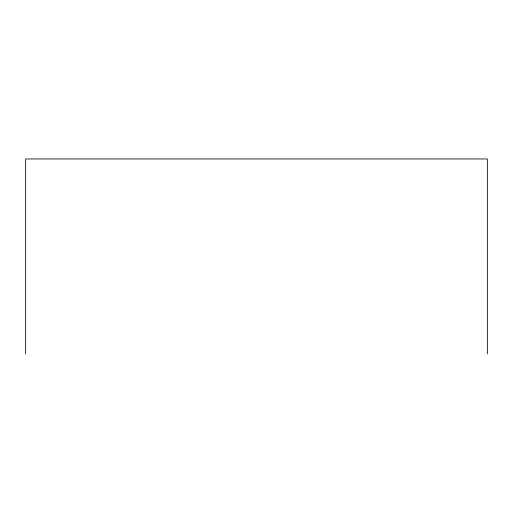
<?xml version="1.0" encoding="UTF-8"?>
<svg xmlns="http://www.w3.org/2000/svg" width="513" height="513" viewBox="0 0 513 513"><rect width="100%" height="100%" fill="white"/><g stroke="black" fill="none" stroke-linecap="round" stroke-linejoin="round"><path stroke-width="0.77" d="M487.35 354.034L487.35 158.966L25.65 158.966L25.65 354.034"/></g></svg>
